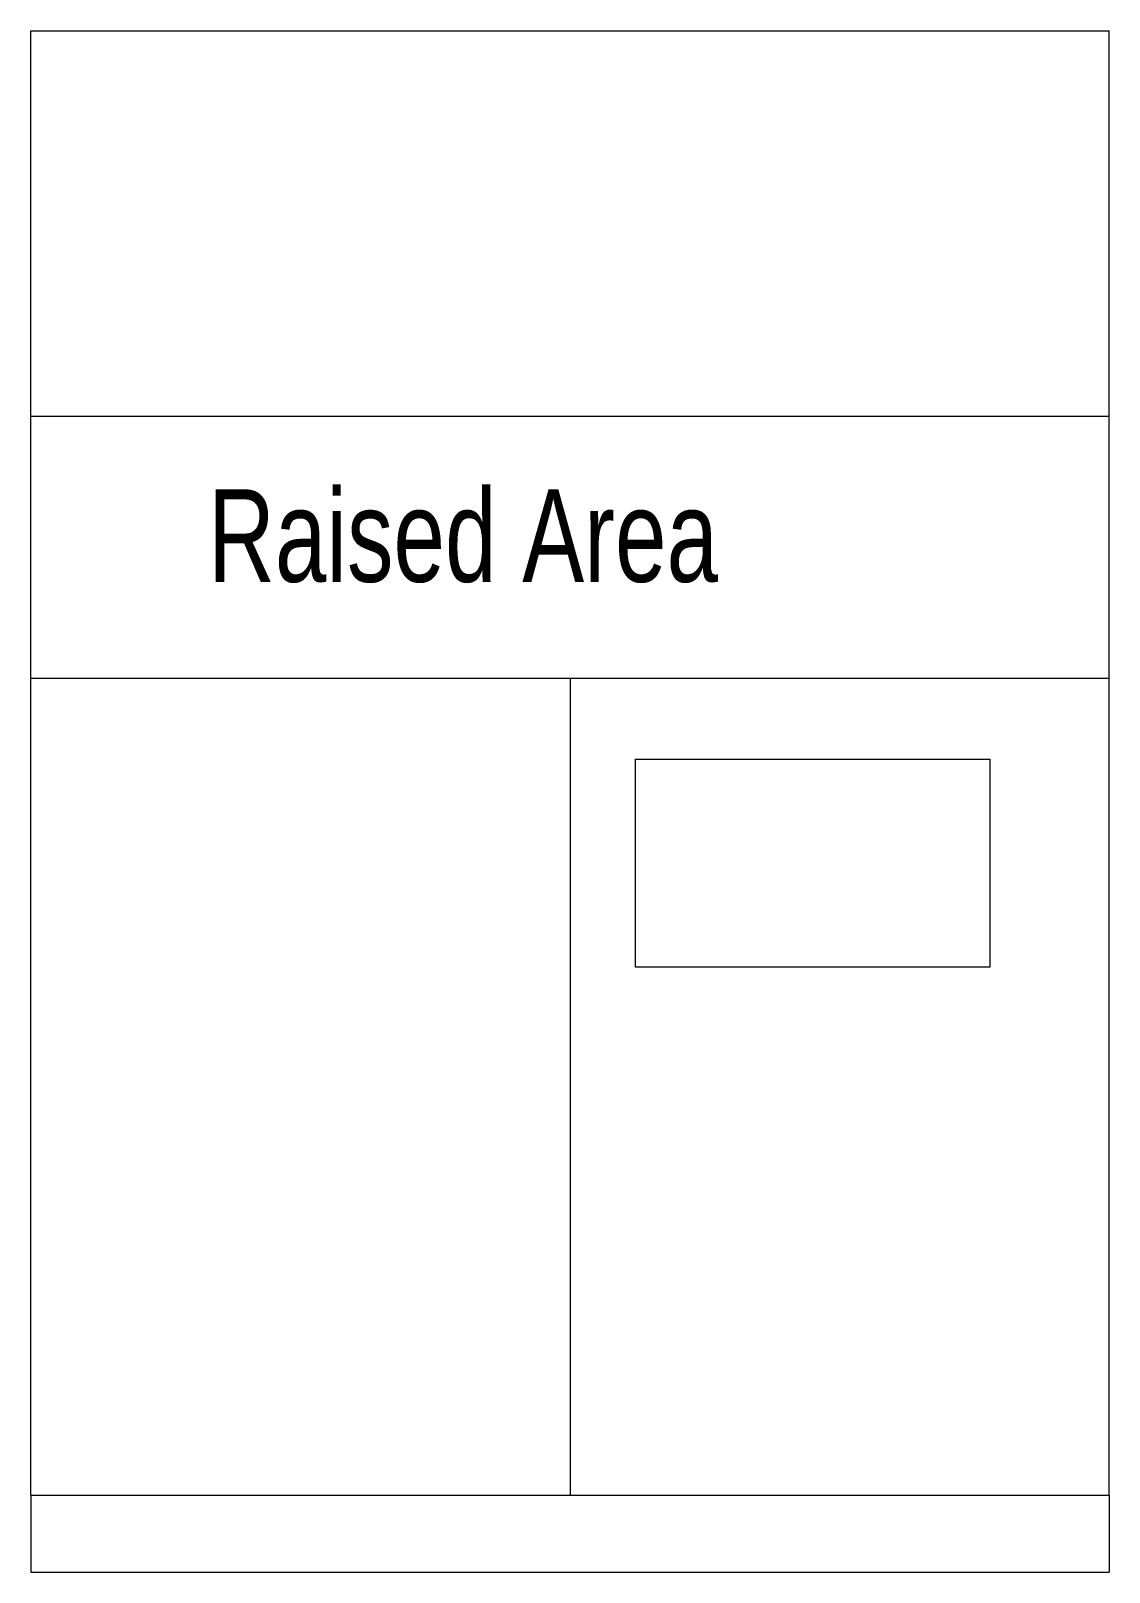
# Model space of a CAD drawing. Header units: feet. Extents: x 0 to 70, y -5 to 95.
import ezdxf

# ---------------------------------------------------------------- set-up
doc = ezdxf.new("R2010")
doc.units = ezdxf.units.FT
for name, color, linetype, lineweight in [('Floor', 7, 'CONTINUOUS', 0), ('Outside Property', 4, 'CONTINUOUS', 0), ('Possibly Needing Work', 1, 'CONTINUOUS', 0), ('TEXT', 7, 'CONTINUOUS', 0)]:
    doc.layers.add(name, color=color, linetype=linetype, lineweight=lineweight)
doc.styles.get("Standard").update_dxf_attribs({"font": 'txt', "width": 0.75})

msp = doc.modelspace()

# ---------------------------------------------------------------- linework, layer by layer
at = {"layer": 'Floor'}
for p, q in [((0, 0), (0, 70)), ((0, 70), (70, 70)), ((70, 0), (70, 70)), ((0, 53), (70, 53)), ((0, 53), (70, 53)), ((35, 53), (35, 0)), ((0, 0), (70, 0))]:
    msp.add_line(p, q, dxfattribs=at)
at = {"layer": 'Outside Property'}
for p, q in [((0, 70), (0, 95)), ((0, 95), (70, 95)), ((70, 70), (70, 95)), ((0, 0), (0, -5)), ((70, 0), (70, -5)), ((0, -5), (70, -5))]:
    msp.add_line(p, q, dxfattribs=at)
at = {"layer": 'Possibly Needing Work'}
for p, q in [((39.25, 34.25), (39.25, 47.75)), ((39.25, 47.75), (62.25, 47.75)), ((62.25, 47.75), (62.25, 34.25)), ((62.25, 34.25), (39.25, 34.25))]:
    msp.add_line(p, q, dxfattribs=at)

# ---------------------------------------------------------------- texts
at = {"layer": 'TEXT', "insert": (11.5, 65.25), "char_height": 6, "width": 100, "attachment_point": 1}
msp.add_mtext('Raised Area', dxfattribs=at)

doc.saveas('drawing.dxf')
